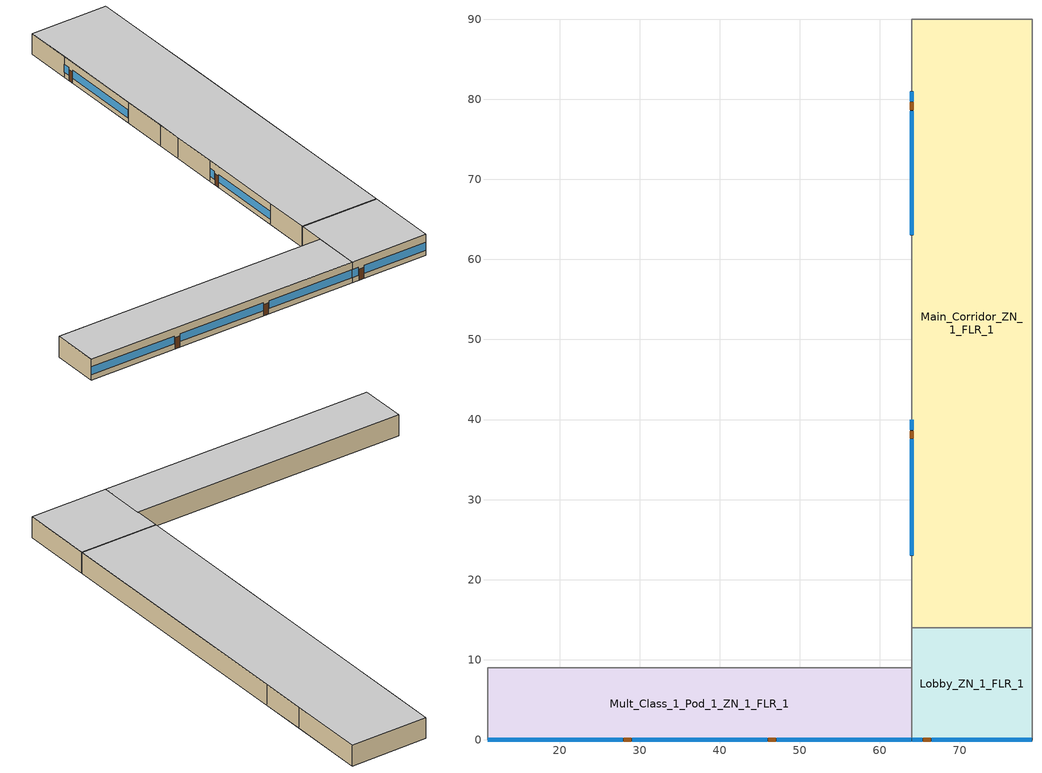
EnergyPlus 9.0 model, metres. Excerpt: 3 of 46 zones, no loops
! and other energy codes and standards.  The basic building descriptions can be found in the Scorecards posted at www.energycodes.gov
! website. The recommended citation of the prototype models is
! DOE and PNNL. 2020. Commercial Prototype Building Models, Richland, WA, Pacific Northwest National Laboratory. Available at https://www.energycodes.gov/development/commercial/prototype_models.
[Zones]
Mult_Class_1_Pod_1_ZN_1_FLR_1
 floor ground (Mult_Class_1_Pod_1_ZN_1_FLR_1_Floor_Ffactor): 11,9 64,9 64,0 11,0 z0
 wall outside (nonres_ext_wall): 11,0 64,0 z0:4
 wall to Lobby_ZN_1_FLR_1 (int_wall): 64,0 64,9 z0:4
 wall to Corridor_Pod_1_ZN_1_FLR_1 (int_wall): 64,9 11,9 z0:4
 wall to Corner_Class_1_Pod_1_ZN_1_FLR_1 (int_wall): 11,9 11,0 z0:4
 window (NonresWindow_U_0.57_SHGC_0.25): 11.05,0 27.87,0 / 29.09,0 45.91,0 / 47.13,0 63.95,0 z1.03:2.5
 door (Swinging Door_con): 28.05,0 28.96,0 / 46.08,0 46.99,0 z0:2.13
 ceiling to Mult_Class_1_Pod_1_ZN_1_FLR_2 (int_slab_ceiling): 11,0 64,0 64,9 11,9 z4
Main_Corridor_ZN_1_FLR_1
 floor ground (Main_Corridor_ZN_1_FLR_1_Floor_Ffactor): 64,90 79,90 79,14 64,14 z0
 wall outside (nonres_ext_wall): 64,81 64,63 / 64,40 64,23 z0:4
 wall to Lobby_ZN_1_FLR_1 (int_wall): 64,14 79,14 z0:4
 wall to Gym_ZN_1_FLR_1 (int_wall): 79,14 79,66 z0:4
 wall to Mech_ZN_1_FLR_1 (int_wall): 79,66 79,75 z0:4
 wall to Auditorium_ZN_1_FLR_1 (nonres_ext_wall): 79,75 79,90 z0:4
 wall to Bathrooms_ZN_1_FLR_1 (int_wall): 79,90 64,90 z0:4
 wall to Mult_Class_1_Pod_3_ZN_1_FLR_1 (int_wall): 64,90 64,81 z0:4
 wall to Mult_Class_2_Pod_2_ZN_1_FLR_1 (int_wall): 64,63 64,54 z0:4
 wall to Corridor_Pod_2_ZN_1_FLR_1 (int_wall): 64,54 64,49 z0:4
 wall to Mult_Class_1_Pod_2_ZN_1_FLR_1 (int_wall): 64,49 64,40 z0:4
 wall to Mult_Class_2_Pod_1_ZN_1_FLR_1 (int_wall): 64,23 64,14 z0:4
 window (NonresWindow_U_0.57_SHGC_0.25): 64,80.95 64,79.73 / 64,78.51 64,63.05 z1:2.51; 64,39.95 64,38.73 / 64,37.51 64,23.05 z0.99:2.51
 door (Swinging Door_con): 64,79.62 64,78.7 / 64,38.55 64,37.63 z0:2.13
 ceiling to Main_Corridor_ZN_1_FLR_2 (int_slab_ceiling): 64,14 79,14 79,90 64,90 z4
Lobby_ZN_1_FLR_1
 floor ground (Lobby_ZN_1_FLR_1_Floor_Ffactor): 64,14 79,14 79,0 64,0 z0
 wall outside (nonres_ext_wall): 64,0 79,0 z0:4
 wall to Offices_ZN_1_FLR_1 (int_wall): 79,0 79,14 z0:4
 wall to Corridor_Pod_1_ZN_1_FLR_1 (int_wall): 64,14 64,9 z0:4
 window (NonresWindow_U_0.57_SHGC_0.25): 64.05,0 65.27,0 / 66.49,0 78.95,0 z0.97:2.51
 door (Swinging Door_con): 65.43,0 66.35,0 z0:2.13
 ceiling to Lobby_ZN_1_FLR_2 (int_slab_ceiling): 64,0 79,0 79,14 64,14 z4
[Building]
SchoolSecondary: North Axis {deg}=0; Terrain=City; Loads Convergence Tolerance Value=0.04; Temperature Convergence Tolerance Value {deltaC}=0.2; Solar Distribution=FullInteriorAndExterior; Maximum Number of Warmup Days=25; Minimum Number of Warmup Days=6
[Site:Location]
Site:Location=Ho.Chi.Minh.City-Tan.Son.Nhat.AP_VNM WMO=489000; Latitude {N+ S-}=10.82; Longitude {W- E+}=106.67; Time Zone Relative to GMT {GMT+/-}=7; Elevation {m}=5
[SizingPeriod:DesignDay] Day of Month=21; Dry-Bulb Temperature Range Modifier Type=DefaultMultipliers; Humidity Condition Type=Wetbulb; Barometric Pressure {Pa}=101265; Rain {Yes/No}=No; Snow on ground {Yes/No}=No; Daylight Savings Time Indicator=No
Name | Month | Day Type | Maximum Dry-Bulb Temperature {C} | Daily Dry-Bulb Temperature Range {C} | Wetbulb at Maximum Dry-Bulb {C} | Wind Speed {m/s} design conditions vs. traditional 6.71 m/s (15 mph) | Wind Direction {Degrees; N=0, S=180} | Solar Model Indicator | Clearness {0.0 to 1.1} | Wind Speed {m/s} design conditions vs. traditional 3.35 m/s (7mph) | ASHRAE Clear Sky Optical Depth for Beam Irradiance (taub) | ASHRAE Clear Sky Optical Depth for Diffuse Irradiance (taud)
Ho.Chi.Minh.City-Tan.Son.Nhat.AP_VNM Ann Htg 99.6% Condns DB | 12 | WinterDesignDay | 20.1 | 0 | 20.1 | 1.8 | 0 | ASHRAEClearSky | 0
Ho.Chi.Minh.City-Tan.Son.Nhat.AP_VNM Ann Clg .4% Condns DB=>MWB | 4 | SummerDesignDay | 35.2 | 8.5 | 25.8 |  | 160 | ASHRAETau |  | 4.1 | 0.542 | 1.901
[Site:WaterMainsTemperature]
Calculation Method=CORRELATION; Annual average outdoor air temperature {C}=27.6; Maximum difference in monthly average outdoor air temperatures {C}=3.2
[Site:GroundTemperature:FCfactorMethod]
January Ground Temperature {C}=26.9; February Ground Temperature {C}=26.7; March Ground Temperature {C}=26; April Ground Temperature {C}=26.4; May Ground Temperature {C}=27.5; June Ground Temperature {C}=28.3; July Ground Temperature {C}=29.2; August Ground Temperature {C}=29; September Ground Temperature {C}=28.9; October Ground Temperature {C}=27.2; November Ground Temperature {C}=27.5; December Ground Temperature {C}=27.6
[Material:NoMass]
Opaque Door panel_con: MediumRough, 0.251572, 0.9, 0.7, 0.7
CP02 CARPET PAD: VeryRough, 0.21648, 0.9, 0.7, 0.8
Nonres_Exterior_Wall_Insulation: MediumSmooth, 1.03652, 0.9, 0.7, 0.7
[Construction]
Swinging Door_con: Opaque Door panel_con
InteriorFurnishings: Std Wood 6inch
int_wall: G01 13mm gypsum board, G01 13mm gypsum board
int_slab_ceiling: CP02 CARPET PAD, 100mm Normalweight concrete floor
nonres_ext_wall: F07 25mm stucco, G01 16mm gypsum board, Nonres_Exterior_Wall_Insulation, G01 16mm gypsum board
NonresWindow_U_0.57_SHGC_0.25: Nonres Window Glazing Layer
[Material]
Name | Roughness | Thickness {m} | Conductivity {W/m-K} | Density {kg/m3} | Specific Heat {J/kg-K} | Thermal Absorptance | Solar Absorptance | Visible Absorptance | Absorptance:Thermal | Absorptance:Solar | Absorptance:Visible
Std Wood 6inch | MediumSmooth | 0.15 | 0.12 | 540 | 1210 | 0.9 | 0.7 | 0.7
F07 25mm stucco | Smooth | 0.0254 | 0.72 | 1856 | 840 | 0.9 | 0.7 | 0.7
G01 13mm gypsum board | Smooth | 0.0127 | 0.16 | 800 | 1090 |  |  |  | 0.9 | 0.7 | 0.5
G01 16mm gypsum board | MediumSmooth | 0.0159 | 0.16 | 800 | 1090
100mm Normalweight concrete floor | MediumRough | 0.1016 | 2.31 | 2322 | 832
[WindowMaterial:SimpleGlazingSystem]
Nonres Window Glazing Layer: U-Factor {W/m2-K}=3.23661; Solar Heat Gain Coefficient=0.25; Visible Transmittance=0.275
[Construction:FfactorGroundFloor] F-Factor=1.26363
Name | Area | PerimeterExposed
Mult_Class_1_Pod_1_ZN_1_FLR_1_Floor_Ffactor | 477 | 53
Main_Corridor_ZN_1_FLR_1_Floor_Ffactor | 1140 | 35
Lobby_ZN_1_FLR_1_Floor_Ffactor | 210 | 15
[Zone] Type=1; Multiplier=1; Ceiling Height {m}=4; Floor Area {m2}=autocalculate; Part of Total Floor Area=Yes
Name | Volume {m3}
Mult_Class_1_Pod_1_ZN_1_FLR_1 | 1908
Main_Corridor_ZN_1_FLR_1 | 4560
Lobby_ZN_1_FLR_1 | 840
[InternalMass] Construction=InteriorFurnishings
Name | Zone | Surface Area {m2}
Mult_Class_1_Pod_1_ZN_1_FLR_1_InternalMass_1 | Mult_Class_1_Pod_1_ZN_1_FLR_1 | 954
Main_Corridor_ZN_1_FLR_1_InternalMass_1 | Main_Corridor_ZN_1_FLR_1 | 2280
Lobby_ZN_1_FLR_1_InternalMass_1 | Lobby_ZN_1_FLR_1 | 420
[People]
Mult_Class_1_Pod_1_ZN_1_FLR_1: Zone or ZoneList=Mult_Class_1_Pod_1_ZN_1_FLR_1; Number of People Schedule=BLDG_OCC_SCH; Number of People Calculation Method=Area/Person; Zone Floor Area per Person {m2/person}=2.654; Fraction Radiant=0.3; Sensible Heat Fraction=AUTOCALCULATE; Activity Level Schedule=ACTIVITY_SCH; Enable ASHRAE 55 Comfort Warnings=No; Mean Radiant Temperature Calculation Type=ZoneAveraged; Work Efficiency Schedule=WORK_EFF_SCH; Clothing Insulation Calculation Method=ClothingInsulationSchedule; Clothing Insulation Schedule=CLOTHING_SCH; Air Velocity Schedule=AIR_VELO_SCH; Thermal Comfort Model 1 Type=FANGER
[Lights] Design Level Calculation Method=Watts/Area; Return Air Fraction=0; Fraction Radiant=0.37; Fraction Visible=0.2; Fraction Replaceable=1; Return Air Fraction Calculated from Plenum Temperature=No
Name | Zone or ZoneList | Schedule | Watts per Zone Floor Area {W/m2}
Mult_Class_1_Pod_1_ZN_1_FLR_1_Lights | Mult_Class_1_Pod_1_ZN_1_FLR_1 | BLDG_LIGHT_CLASSROOM_SCH | 13.3472
Main_Corridor_ZN_1_FLR_1_Lights | Main_Corridor_ZN_1_FLR_1 | BLDG_LIGHT_CORRIDOR_SCH | 7.10418
Lobby_ZN_1_FLR_1_Lights | Lobby_ZN_1_FLR_1 | BLDG_LIGHT_LOBBYFLR1_SCH | 9.68752
[ElectricEquipment] Schedule=BLDG_EQUIP_SCH; Design Level Calculation Method=EquipmentLevel; Fraction Latent=0; Fraction Radiant=0.5; Fraction Lost=0
Name | Zone or ZoneList | Design Level {W}
Mult_Class_1_Pod_1_ZN_1_FLR_1_PlugMisc_Equip | Mult_Class_1_Pod_1_ZN_1_FLR_1 | 4770
Main_Corridor_ZN_1_FLR_1_PlugMisc_Equip | Main_Corridor_ZN_1_FLR_1 | 4560
Lobby_ZN_1_FLR_1_PlugMisc_Equip | Lobby_ZN_1_FLR_1 | 840
[Daylighting:Controls] Daylighting Method=SplitFlux; Lighting Control Type=Stepped; Minimum Input Power Fraction for Continuous or ContinuousOff Dimming Control=0.3; Minimum Light Output Fraction for Continuous or ContinuousOff Dimming Control=0.2; Number of Stepped Control Steps=3; Probability Lighting will be Reset When Needed in Manual Stepped Control=1; Glare Calculation Azimuth Angle of View Direction Clockwise from Zone y-Axis {deg}=180; Maximum Allowable Discomfort Glare Index=22
Name | Zone | Glare Calculation Daylighting Reference Point | Daylighting Reference Point 1 | Fraction of Zone Controlled by Reference Point 1 | Illuminance Setpoint at Reference Point 1 {lux} | Daylighting Reference Point 2 | Fraction of Zone Controlled by Reference Point 2 | Illuminance Setpoint at Reference Point 2 {lux}
Mult_Class_1_Pod_1_ZN_1_FLR_1_DaylCtrl | Mult_Class_1_Pod_1_ZN_1_FLR_1 | Mult_Class_1_Pod_1_ZN_1_FLR_1_DaylRefPt1 | Mult_Class_1_Pod_1_ZN_1_FLR_1_DaylRefPt1 | 0.28 | 377 | Mult_Class_1_Pod_1_ZN_1_FLR_1_DaylRefPt2 | 0.28 | 377
Lobby_ZN_1_FLR_1_DaylCtrl | Lobby_ZN_1_FLR_1 | Lobby_ZN_1_FLR_1_DaylRefPt1 | Lobby_ZN_1_FLR_1_DaylRefPt1 | 0.18 | 269 | Lobby_ZN_1_FLR_1_DaylRefPt2 | 0.18 | 269
[ZoneInfiltration:DesignFlowRate] Temperature Term Coefficient=0; Velocity Squared Term Coefficient=0
Name | Zone or ZoneList | Schedule | Design Flow Rate Calculation Method | Flow per Exterior Surface Area {m3/s-m2} | Constant Term Coefficient | Velocity Term Coefficient | Design Flow Rate {m3/s}
Mult_Class_1_Pod_1_ZN_1_FLR_1_Infiltration | Mult_Class_1_Pod_1_ZN_1_FLR_1 | INFIL_SCH_PNNL | Flow/ExteriorArea | 0.00056896 | 0 | 0.224
Main_Corridor_ZN_1_FLR_1_Infiltration | Main_Corridor_ZN_1_FLR_1 | INFIL_SCH_PNNL | Flow/ExteriorArea | 0.00056896 | 0 | 0.224
Lobby_ZN_1_FLR_1_Infiltration | Lobby_ZN_1_FLR_1 | INFIL_SCH_PNNL | Flow/ExteriorArea | 0.00056896 | 0 | 0.224
Lobby_ZN_1_FLR_1_Door_Infiltration | Lobby_ZN_1_FLR_1 | INFIL_Door_Opening_SCH | Flow/Zone |  | 1 | 0 | 7.15519
[Exterior:Lights] Control Option=AstronomicalClock
Name | Schedule | Design Level {W}
Exterior_Lights_a | Exterior_lighting_schedule_a | 441.8
Exterior_Lights_b | Exterior_lighting_schedule_b | 8552
[Schedule:Compact]
BLDG_LIGHT_CLASSROOM_SCH: Through: 6/30, For: Weekdays, Until: 7:00, 0.1773, Until: 8:00, 0.9, Until: 21:00, 0.598291, Until: 24:00, 0.1773, For: SummerDesignDay, Until: 24:00, 1, For: WinterDesignDay, Until: 24:00, 0, For: WeekEnds Holidays AllOtherDays, Until: 24:00, 0.1773, Through: 9/1, For: Weekdays, Until: 8:00, 0.1773, Until: 20:00, 0.332384, Until: 21:00, 0.117863, Until: 24:00, 0.1773, For: SummerDesignDay, Until: 24:00, 1, For: WinterDesignDay, Until: 24:00, 0, For: WeekEnds Holidays AllOtherDays, Until: 24:00, 0.1773, Through: 12/31, For: Weekdays, Until: 7:00, 0.1773, Until: 8:00, 0.9, Until: 21:00, 0.598291, Until: 24:00, 0.1773, For: SummerDesignDay, Until: 24:00, 1, For: WinterDesignDay, Until: 24:00, 0, For: WeekEnds Holidays AllOtherDays, Until: 24:00, 0.1773
BLDG_LIGHT_CORRIDOR_SCH: Through: 6/30, For: Weekdays, Until: 7:00, 0.1773, Until: 8:00, 0.9, Until: 21:00, 0.551772, Until: 24:00, 0.1773, For: SummerDesignDay, Until: 24:00, 1, For: WinterDesignDay, Until: 24:00, 0, For: WeekEnds Holidays AllOtherDays, Until: 24:00, 0.1773, Through: 9/1, For: Weekdays, Until: 8:00, 0.1773, Until: 20:00, 0.30654, Until: 21:00, 0.108699, Until: 24:00, 0.1773, For: SummerDesignDay, Until: 24:00, 1, For: WinterDesignDay, Until: 24:00, 0, For: WeekEnds Holidays AllOtherDays, Until: 24:00, 0.1773, Through: 12/31, For: Weekdays, Until: 7:00, 0.1773, Until: 8:00, 0.9, Until: 21:00, 0.551772, Until: 24:00, 0.1773, For: SummerDesignDay, Until: 24:00, 1, For: WinterDesignDay, Until: 24:00, 0, For: WeekEnds Holidays AllOtherDays, Until: 24:00, 0.1773
BLDG_LIGHT_LOBBYFLR1_SCH: Through: 6/30, For: Weekdays, Until: 7:00, 0.1773, Until: 8:00, 0.9, Until: 21:00, 0.855, Until: 24:00, 0.1773, For: SummerDesignDay, Until: 24:00, 1, For: WinterDesignDay, Until: 24:00, 0, For: WeekEnds Holidays AllOtherDays, Until: 24:00, 0.1773, Through: 9/1, For: Weekdays, Until: 8:00, 0.1773, Until: 20:00, 0.475, Until: 21:00, 0.168435, Until: 24:00, 0.1773, For: SummerDesignDay, Until: 24:00, 1, For: WinterDesignDay, Until: 24:00, 0, For: WeekEnds Holidays AllOtherDays, Until: 24:00, 0.1773, Through: 12/31, For: Weekdays, Until: 7:00, 0.1773, Until: 8:00, 0.9, Until: 21:00, 0.855, Until: 24:00, 0.1773, For: SummerDesignDay, Until: 24:00, 1, For: WinterDesignDay, Until: 24:00, 0, For: WeekEnds Holidays AllOtherDays, Until: 24:00, 0.1773
BLDG_EQUIP_SCH: Through: 6/30, For: SummerDesignDay, Until: 08:00, 0.35, Until: 17:00, 0.95, Until: 24:00, 0.35, For: WinterDesignDay, Until: 24:00, 0.35, For: Weekdays, Until: 08:00, 0.295624, Until: 17:00, 0.90367, Until: 21:00, 0.332931, Until: 24:00, 0.295624, For: WeekEnds Holidays AllOtherDays, Until: 24:00, 0.295624, Through: 9/1, For: SummerDesignDay, Until: 08:00, 0.25, Until: 17:00, 0.5, Until: 24:00, 0.25, For: WinterDesignDay, Until: 24:00, 0.25, For: Weekdays, Until: 08:00, 0.21116, Until: 17:00, 0.475616, Until: 21:00, 0.237808, Until: 24:00, 0.21116, For: WeekEnds Holidays AllOtherDays, Until: 24:00, 0.21116, Through: 12/31, For: SummerDesignDay, Until: 08:00, 0.35, Until: 17:00, 0.95, Until: 24:00, 0.35, For: WinterDesignDay, Until: 24:00, 0.35, For: Weekdays, Until: 08:00, 0.295624, Until: 17:00, 0.90367, Until: 21:00, 0.332931, Until: 24:00, 0.295624, For: WeekEnds Holidays AllOtherDays, Until: 24:00, 0.295624
BLDG_OCC_SCH: Through: 6/15, For: Weekdays, Until: 08:00, 0, Until: 16:00, 0.95, Until: 21:00, 0.15, Until: 24:00, 0, For: SummerDesignDay, Until: 08:00, 1e-09, Until: 16:00, 0.95, Until: 21:00, 0.15, Until: 24:00, 1e-09, For: WeekEnds WinterDesignDay Holidays AllOtherDays, Until: 24:00, 0, Through: 9/15, For: Weekdays, Until: 08:00, 0, Until: 16:00, 0.15, Until: 21:00, 0.15, Until: 24:00, 0, For: SummerDesignDay, Until: 08:00, 1e-09, Until: 16:00, 0.15, Until: 21:00, 0.15, Until: 24:00, 1e-09, For: WeekEnds WinterDesignDay Holidays AllOtherDays, Until: 24:00, 0, Through: 12/31, For: Weekdays, Until: 08:00, 0, Until: 16:00, 0.95, Until: 21:00, 0.15, Until: 24:00, 0, For: SummerDesignDay, Until: 08:00, 1e-09, Until: 16:00, 0.95, Until: 21:00, 0.15, Until: 24:00, 1e-09, For: WeekEnds WinterDesignDay Holidays AllOtherDays, Until: 24:00, 0
INFIL_SCH_PNNL: Through: 12/31, For: Weekdays SummerDesignDay, Until: 07:00, 1, Until: 21:00, 0.25, Until: 24:00, 1, For: WeekEnds WinterDesignDay Holidays AllOtherDays, Until: 24:00, 1
INFIL_Door_Opening_SCH: Through: 12/31, For: Weekdays, Until: 07:00, 0, Until: 08:00, 1, Until: 15:00, 0.144, Until: 17:00, 1, Until: 19:00, 0.144, Until: 24:00, 0, For: Saturday Sunday Holidays AllOtherDays, Until: 24:00, 0
WORK_EFF_SCH: Through: 12/31, For: AllDays, Until: 24:00, 0
AIR_VELO_SCH: Through: 12/31, For: AllDays, Until: 24:00, 0.2
CLOTHING_SCH: Through: 04/30, For: AllDays, Until: 24:00, 1.1, Through: 09/30, For: AllDays, Until: 24:00, 0.6, Through: 12/31, For: AllDays, Until: 24:00, 1.1
ACTIVITY_SCH: Through: 12/31, For: AllDays, Until: 24:00, 120
Exterior_lighting_schedule_a: Through:12/31, For:AllDays, Until: 06:00, 0, Until: 24:00, 1
Exterior_lighting_schedule_b: Through:12/31, For:AllDays, Until: 06:00, 0.7, Until: 24:00, 1
